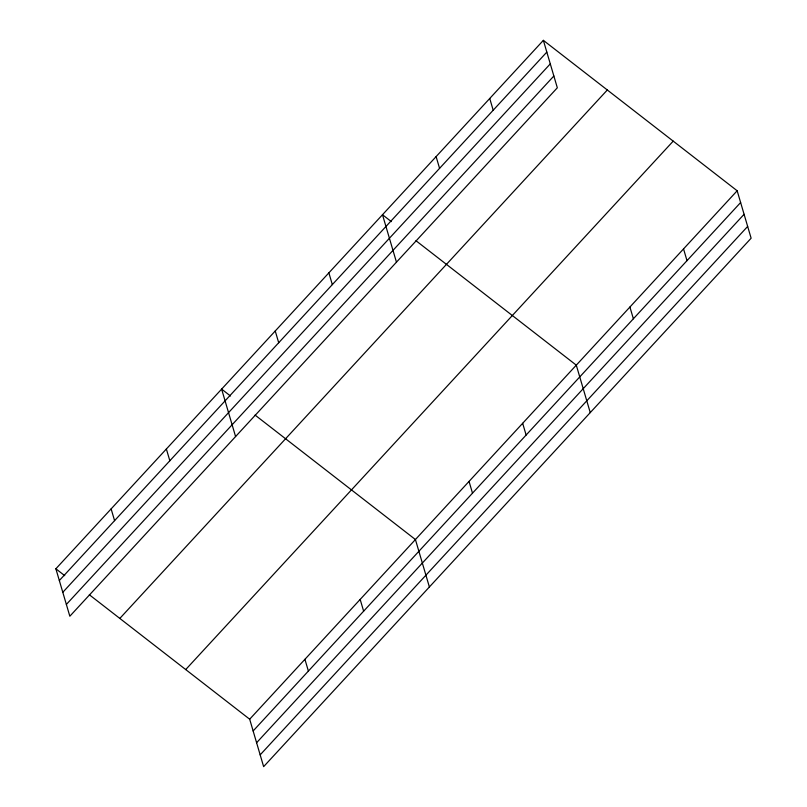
<?xml version="1.0" encoding="UTF-8"?>
<svg xmlns="http://www.w3.org/2000/svg" width="807" height="807" viewBox="0 0 807 807"><rect width="100%" height="100%" fill="white"/><g stroke="black" fill="none" stroke-linecap="round" stroke-linejoin="round"><path stroke-width="1.21" d="M543.363 40.35L557.324 87.792L69.836 616.225L55.875 568.784L543.363 40.35L737.164 190.775L751.125 238.216L263.637 766.65L249.676 719.208L89.325 594.749M59.335 580.536L546.823 52.092M62.795 592.308L550.283 63.874M66.366 604.443L553.854 76.009M119.829 618.424L607.318 89.991M185.721 669.568L673.209 141.134M249.676 719.208L737.164 190.775M253.136 730.96L740.624 202.527M256.596 742.733L744.084 214.299M260.167 754.868L747.655 226.434M391.345 221.612L382.488 214.733L396.459 262.174M415.948 240.698L576.289 365.157L590.25 412.599M230.479 395.995L221.622 389.115L235.583 436.557M255.073 415.08L415.423 539.54L429.385 586.982M55.875 568.784L64.731 575.663M683.539 248.909L686.999 260.651M629.914 307.033L633.374 318.775M489.738 98.474L493.198 110.226M522.664 423.292L526.124 435.034M436.113 156.608L439.573 168.35M469.049 481.416L472.498 493.168M328.873 272.867L332.323 284.609M360.174 599.43L363.634 611.181M275.248 330.991L278.697 342.733M304.925 659.319L308.385 671.071M166.373 449.005L169.833 460.757M111.124 508.894L114.584 520.646"/></g></svg>
